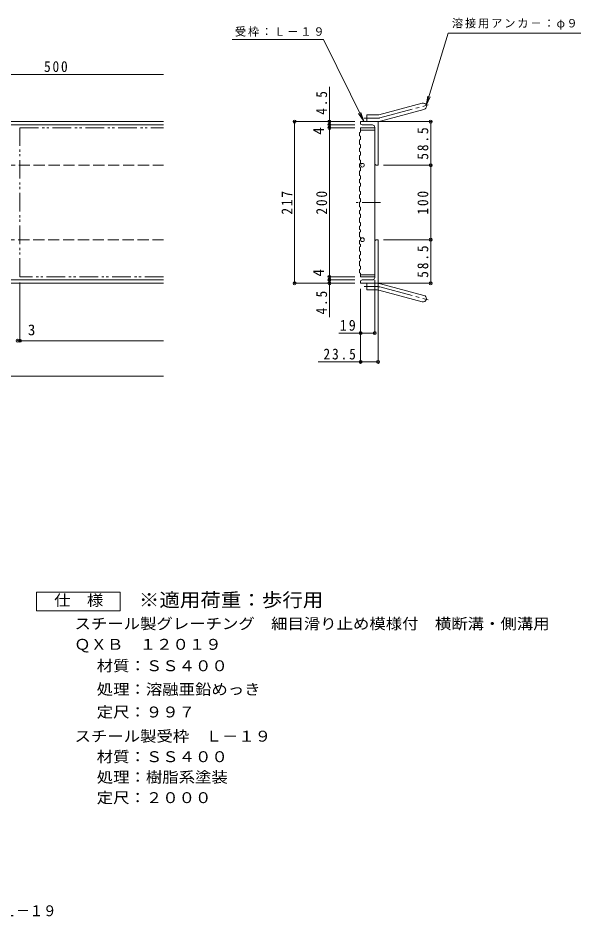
# Model space of a CAD drawing. Units: millimetres, scale not verified. Extents: x -895 to 904, y -688 to 591.
# Drawn here: x 148 to 904, y -688 to 522 of the extents above; entities that cross this region are included whole.
import ezdxf
from ezdxf.enums import TextEntityAlignment as Align

# ---------------------------------------------------------------- set-up
doc = ezdxf.new("R2010")
doc.units = ezdxf.units.MM
doc.header["$LTSCALE"] = 5
doc.header["$PDMODE"] = 32
doc.header["$PDSIZE"] = 4
for name, pattern in [('CHAIN2', [12, 9, -1, 1, -1]), ('DASHED3', [4, 3, -1]), ('DOUBLE_CHAIN1', [8.8, 5, -1, 0.6, -0.6, 0.6, -1])]:
    doc.linetypes.add(name, pattern=pattern)
for name, color, linetype, lineweight in [('B-1', 2, 'Continuous', 9), ('B-2', 3, 'Continuous', 9), ('B-4', 7, 'Continuous', 9), ('B-A', 3, 'Continuous', 9), ('F-4_F-4ﾚｲﾔ', 2, 'Continuous', 9)]:
    doc.layers.add(name, color=color, linetype=linetype, lineweight=lineweight)
doc.layers.add('F-5_F-5ﾚｲﾔ', color=2, linetype='Continuous')
doc.styles.add('ＭＳ ゴシック', font='')
doc.styles.get('ＭＳ ゴシック').set_extended_font_data('MS Gothic')

msp = doc.modelspace()

# ---------------------------------------------------------------- linework, layer by layer
at = {"layer": 'B-1'}
for p, q in [((632.753, 392.1), (690.943, 407.692)), ((616.608, 382.793), (616.608, 391.793)), ((630.423, 391.793), (616.608, 391.793)), ((635.082, 383.406), (693.273, 398.999)), ((-850.757, 382.793), (343.663, 382.793)), ((-850.757, 378.293), (343.663, 378.293)), ((631.608, 382.793), (608.108, 382.793)), ((608.108, 382.793), (608.108, 380.293)), ((610.108, 378.293), (624.108, 378.293)), ((627.108, 327.293), (627.108, 375.293)), ((631.608, 382.793), (631.608, 324.293)), ((630.108, 324.293), (631.608, 324.293)), ((627.108, 221.292), (627.108, 173.292)), ((630.108, 224.292), (631.608, 224.292)), ((631.608, 165.792), (631.608, 224.292)), ((343.663, 170.292), (-850.757, 170.292)), ((610.108, 170.292), (624.108, 170.292)), ((343.663, 165.792), (-850.757, 165.792)), ((608.108, 165.792), (608.108, 168.292)), ((631.608, 165.792), (608.108, 165.792)), ((616.608, 165.792), (616.608, 156.792)), ((635.082, 165.179), (693.273, 149.587)), ((630.423, 156.792), (616.608, 156.792)), ((632.753, 156.485), (690.943, 140.893))]:
    msp.add_line(p, q, dxfattribs=at)
at = {"layer": 'B-1', "linetype": 'CHAIN2'}
for p, q in [((633.917, 387.753), (699.084, 405.214)), ((630.423, 387.293), (612.803, 387.293)), ((630.423, 161.292), (612.803, 161.292)), ((633.917, 160.832), (699.084, 143.371))]:
    msp.add_line(p, q, dxfattribs=at)
at = {"layer": 'B-1', "linetype": 'DASHED3'}
for p, q in [((-850.757, 324.293), (343.663, 324.293)), ((343.663, 224.292), (-850.757, 224.292))]:
    msp.add_line(p, q, dxfattribs=at)
at = {"layer": 'B-1'}
for centre, radius, start, end in [((692.108, 403.345), 4.5, 285.00014, 104.99991), ((630.423, 400.793), 9, 270, 285.00002), ((610.108, 380.293), 2, 180, 270), ((624.108, 375.293), 3, 0, 90), ((630.423, 400.793), 18, 270, 285), ((630.108, 327.293), 3, 180, 270), ((630.108, 221.292), 3, 90, 180), ((610.108, 168.292), 2, 90, 180), ((624.108, 173.292), 3, 270, 0), ((630.423, 147.792), 18, 75, 90), ((630.423, 147.792), 9, 74.99998, 90), ((692.108, 145.24), 4.5, 255.00009, 74.99986)]:
    msp.add_arc(centre, radius, start, end, dxfattribs=at)
at = {"layer": 'B-1', "linetype": 'CHAIN2'}
for centre, start, end in [((630.423, 400.793), 270, 284.99995), ((630.423, 147.792), 75.00005, 90)]:
    msp.add_arc(centre, 13.5, start, end, dxfattribs=at)
at = {"layer": 'B-2', "linetype": 'DOUBLE_CHAIN1'}
for p, q in [((150.744, 174.293), (150.744, 374.293)), ((150.744, 374.293), (343.663, 374.293)), ((635.108, 274.293), (600.108, 274.293)), ((343.663, 174.293), (150.744, 174.293))]:
    msp.add_line(p, q, dxfattribs=at)
at = {"layer": 'B-2'}
for p, q in [((608.108, 374.293), (627.108, 374.293)), ((608.108, 371.293), (627.108, 371.293)), ((627.108, 374.293), (627.108, 274.293)), ((627.108, 174.292), (627.108, 274.293)), ((608.108, 177.292), (627.108, 177.292)), ((608.108, 174.292), (627.108, 174.292))]:
    msp.add_line(p, q, dxfattribs=at)
for centre in [(610.608, 324.293), (610.608, 224.292)]:
    msp.add_circle(centre, 2.5, dxfattribs=at)
at = {"layer": 'B-4'}
for p, q in [((725.652, 501.645), (904.108, 501.645)), ((-100.756, 446.222), (343.663, 446.222)), ((566.37, 429.626), (566.37, 120.29)), ((696.455, 404.51), (701.516, 415.939)), ((612.386, 383.271), (608.407, 395.121)), ((600.608, 382.793), (518.068, 382.793)), ((519.568, 382.793), (519.568, 165.792)), ((600.608, 378.293), (564.87, 378.293)), ((573.87, 382.793), (567.87, 382.793)), ((630.108, 382.793), (703.79, 382.793)), ((702.291, 382.793), (702.291, 324.293)), ((600.608, 374.293), (564.87, 374.293)), ((639.108, 324.293), (703.79, 324.293)), ((702.291, 324.293), (702.291, 224.292)), ((639.108, 224.292), (703.79, 224.292)), ((702.291, 224.292), (702.291, 165.792)), ((600.608, 174.292), (564.87, 174.292)), ((600.608, 170.292), (564.87, 170.292)), ((627.108, 169.792), (627.108, 97.408)), ((150.744, 166.792), (150.744, 87.081)), ((600.608, 165.792), (518.068, 165.792)), ((608.108, 158.292), (608.108, 58.801)), ((630.108, 165.792), (703.79, 165.792)), ((631.608, 167.292), (631.608, 58.801)), ((627.108, 98.908), (579.01, 98.908)), ((147.744, 88.581), (150.744, 88.581)), ((150.744, 88.581), (343.663, 88.581)), ((631.608, 60.301), (551.109, 60.301)), ((-850.757, 41.087), (343.663, 41.087))]:
    msp.add_line(p, q, dxfattribs=at)
for points in [[(725.652, 501.645), (696.455, 404.51), (698.386, 416.86)], [(435.67, 492.856), (558.231, 492.856), (612.386, 383.271), (605.476, 393.687)]]:
    msp.add_lwpolyline(points, dxfattribs=at)
for p in [(519.568, 382.793), (566.37, 382.793), (566.37, 378.293), (566.37, 374.293), (702.291, 382.793), (702.291, 324.293), (702.291, 224.292), (566.37, 174.292), (566.37, 170.292), (519.568, 165.792), (566.37, 165.792), (702.291, 165.792), (608.108, 98.908), (627.108, 98.908), (147.744, 88.581), (150.744, 88.581), (608.108, 60.301), (631.608, 60.301)]:
    msp.add_point(p, dxfattribs=at)
at = {"layer": 'B-A'}
for p, q in [((606.608, 368.139), (608.108, 368.654)), ((606.608, 363.639), (606.608, 368.139)), ((606.608, 363.639), (608.108, 363.123)), ((608.108, 368.654), (608.108, 374.293)), ((608.108, 358.874), (608.108, 363.123)), ((606.608, 358.358), (608.108, 358.874)), ((606.608, 352.358), (606.608, 358.358)), ((606.608, 352.358), (608.108, 351.843)), ((608.108, 347.72), (608.108, 351.843)), ((606.608, 347.204), (608.108, 347.72)), ((606.608, 342.704), (606.608, 347.204)), ((606.608, 342.704), (608.108, 342.189)), ((608.108, 337.939), (608.108, 342.189)), ((606.608, 337.424), (608.108, 337.939)), ((606.608, 331.424), (606.608, 337.424)), ((606.608, 331.424), (608.108, 330.908)), ((606.608, 326.27), (608.108, 326.785)), ((608.108, 326.785), (608.108, 330.908)), ((606.608, 321.77), (606.608, 326.27)), ((606.608, 321.77), (608.108, 321.254)), ((606.608, 316.489), (608.108, 317.005)), ((606.608, 310.489), (606.608, 316.489)), ((608.108, 317.005), (608.108, 321.254)), ((606.608, 310.489), (608.108, 309.974)), ((606.608, 305.335), (608.108, 305.851)), ((606.608, 300.835), (606.608, 305.335)), ((608.108, 305.851), (608.108, 309.974)), ((606.608, 300.835), (608.108, 300.32)), ((606.608, 295.555), (608.108, 296.07)), ((606.608, 289.555), (606.608, 295.555)), ((608.108, 296.07), (608.108, 300.32)), ((606.608, 289.555), (608.108, 289.04)), ((606.608, 284.401), (608.108, 284.916)), ((606.608, 279.901), (606.608, 284.401)), ((606.608, 279.901), (608.108, 279.386)), ((608.108, 284.916), (608.108, 289.04)), ((608.108, 275.136), (608.108, 279.386)), ((606.608, 274.621), (608.108, 275.136)), ((606.608, 268.621), (606.608, 274.621)), ((606.608, 268.621), (608.108, 268.105)), ((608.108, 263.982), (608.108, 268.105)), ((606.608, 263.467), (608.108, 263.982)), ((606.608, 258.967), (606.608, 263.467)), ((606.608, 258.967), (608.108, 258.451)), ((606.608, 253.686), (608.108, 254.201)), ((608.108, 254.201), (608.108, 258.451)), ((606.608, 247.686), (606.608, 253.686)), ((606.608, 247.686), (608.108, 247.171)), ((606.608, 242.532), (608.108, 243.048)), ((606.608, 238.032), (606.608, 242.532)), ((608.108, 243.048), (608.108, 247.171)), ((606.608, 238.032), (608.108, 237.517)), ((606.608, 234.244), (608.108, 234.76)), ((606.608, 228.244), (606.608, 234.244)), ((608.108, 234.76), (608.108, 237.517)), ((606.608, 228.244), (608.108, 227.729)), ((606.608, 223.09), (608.108, 223.606)), ((606.608, 218.59), (606.608, 223.09)), ((606.608, 218.59), (608.108, 218.075)), ((608.108, 223.606), (608.108, 227.729)), ((608.108, 215.318), (608.108, 218.075)), ((606.608, 214.803), (608.108, 215.318)), ((606.608, 208.802), (606.608, 214.803)), ((606.608, 208.802), (608.108, 208.287)), ((608.108, 204.164), (608.108, 208.287)), ((606.608, 203.649), (608.108, 204.164)), ((606.608, 199.149), (606.608, 203.649)), ((606.608, 199.149), (608.108, 198.633)), ((606.608, 195.361), (608.108, 195.876)), ((606.608, 189.361), (606.608, 195.361)), ((608.108, 195.876), (608.108, 198.633)), ((606.608, 189.361), (608.108, 188.845)), ((606.608, 184.207), (608.108, 184.722)), ((606.608, 179.707), (606.608, 184.207)), ((608.108, 184.722), (608.108, 188.845)), ((606.608, 179.707), (608.108, 179.191)), ((608.108, 174.292), (608.108, 179.191))]:
    msp.add_line(p, q, dxfattribs=at)
at = {"layer": 'F-4_F-4ﾚｲﾔ'}
msp.add_lwpolyline([(173.039, -273.961), (173.039, -248.96), (285.539, -248.96), (285.539, -273.961)], close=True, dxfattribs=at)

# ---------------------------------------------------------------- texts
at = {"layer": 'B-4', "color": 2, "style": 'ＭＳ ゴシック'}
for p in [(563.37, 365.333), (563.37, 174.878)]:
    msp.add_text('4', height=14.66, rotation=90, dxfattribs=at).set_placement(p, align=Align.BOTTOM_LEFT)
msp.add_text('3', height=14.66, dxfattribs=at).set_placement((161.505, 91.581), align=Align.BOTTOM_LEFT)
at = {"layer": 'B-4', "char_height": 11, "attachment_point": 7, "style": 'ＭＳ ゴシック'}
for s, insert in [('\\T1.17;溶接用アンカ－：φ９', (730.86, 506.312)), ('\\T1.17;受枠：Ｌ－１９', (439.499, 496.874))]:
    msp.add_mtext(s, dxfattribs=dict(at, insert=insert))
at = {"layer": 'B-4', "color": 2, "char_height": 14.66, "attachment_point": 7, "style": 'ＭＳ ゴシック'}
for s, insert in [('\\T1.27;\\W0.9;500', (183.16, 449.222)), ('\\T1.27;\\W0.95;19', (580.223, 101.908)), ('\\T1.28;\\W0.9;23.5', (558.387, 63.301))]:
    msp.add_mtext(s, dxfattribs=dict(at, insert=insert))
at = {"layer": 'B-4', "color": 2, "char_height": 14.66, "attachment_point": 7, "rotation": 90, "style": 'ＭＳ ゴシック'}
for s, insert in [('\\T1.27;\\W0.9;4.5', (563.37, 392.021)), ('\\T1.28;\\W0.9;58.5', (699.291, 331.668)), ('\\T1.27;\\W0.9;217', (516.568, 258.043)), ('\\T1.27;\\W0.9;200', (563.37, 258.043)), ('\\T1.27;\\W0.9;100', (699.291, 258.043)), ('\\T1.28;\\W0.9;58.5', (699.291, 173.167)), ('\\T1.27;\\W0.9;4.5', (563.37, 123.929))]:
    msp.add_mtext(s, dxfattribs=dict(at, insert=insert))
at = {"layer": 'F-4_F-4ﾚｲﾔ', "style": 'ＭＳ ゴシック', "width": 1.1}
for s, p in [('仕\u3000様', (196.789, -271.461)), ('スチール製グレーチング\u3000細目滑り止め模様付\u3000横断溝・側溝用', (224.084, -302.921)), ('ＱＸＢ\u3000１２０１９', (223.68, -330.654)), ('材質：ＳＳ４００', (253.94, -359.384)), ('処理：溶融亜鉛めっき', (253.94, -390.952)), ('定尺：９９７', (253.94, -421.478)), ('スチール製受枠\u3000Ｌ－１９', (224.084, -453.978)), ('材質：ＳＳ４００', (253.94, -481.478)), ('処理：樹脂系塗装', (253.94, -508.978)), ('定尺：２０００', (253.94, -536.478))]:
    msp.add_text(s, height=14.66, dxfattribs=at).set_placement(p, align=Align.BOTTOM_LEFT)
at = {"layer": 'F-5_F-5ﾚｲﾔ', "color": 3, "style": 'ＭＳ ゴシック', "width": 1.1}
msp.add_text('※適用荷重：歩行用', height=18.33, dxfattribs=at).set_placement((310.539, -273.961), align=Align.BOTTOM_LEFT)
at = {"layer": 'F-5_F-5ﾚｲﾔ', "style": 'ＭＳ ゴシック', "width": 0.9}
msp.add_text('ＱＸＢ\u3000１２０１９＋Ｌ－１９', height=14.66, dxfattribs=at).set_placement((-52.025, -688.34), align=Align.BOTTOM_LEFT)

doc.saveas('drawing.dxf')
